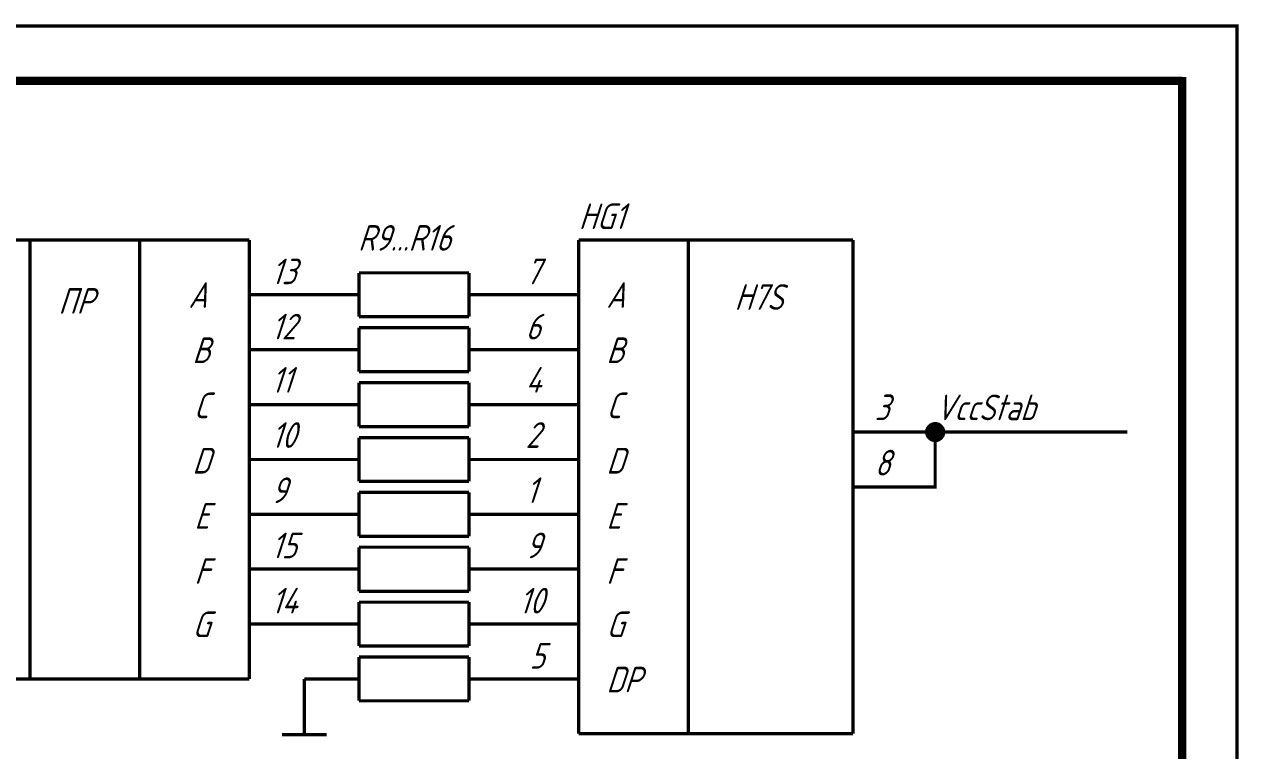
# Model space of a CAD drawing. Header units: millimetres. Extents: x 0 to 420, y 0 to 297.
# Drawn here: x 309.5 to 420.1, y 231 to 297.1 of the extents above; entities that cross this region are included whole.
import ezdxf

# ---------------------------------------------------------------- set-up
doc = ezdxf.new("R2010")
doc.units = ezdxf.units.MM
doc.layers.add('Sheet', color=255, linetype='Continuous')
doc.styles.add('GOST', font='', dxfattribs={"oblique": 18})
doc.styles.get('GOST').set_extended_font_data('GOST type A')

msp = doc.modelspace()

# ---------------------------------------------------------------- linework, layer by layer
at = {"layer": 'Sheet'}
for points, const_width in [([(0.04, 297), (419.98, 297), (419.98, 0), (0.04, 0), (0.04, 297)], 0.3), ([(0.04, 297), (0.04, 0), (419.98, 0), (419.98, 297), (0.04, 297), (0.04, 297)], 0.0991), ([(0.04, 297), (0.04, 0), (419.98, 0), (419.98, 297), (0.04, 297), (0.04, 297)], 0.0991)]:
    msp.add_lwpolyline(points, close=True, dxfattribs=dict(at, const_width=const_width))
for points, const_width in [([(20.05, 291.99), (414.97, 291.99)], 0.749), ([(414.97, 291.99), (414.97, 292.36), (414.97, 4.62)], 0.749), ([(299.99, 277.49), (321.98, 277.49)], 0.3), ([(309.99, 277.49), (309.99, 237.49)], 0.3), ([(319.99, 277.49), (319.99, 237.49)], 0.3), ([(321.98, 277.49), (329.99, 277.49)], 0.3), ([(329.99, 277.49), (329.99, 237.49)], 0.3), ([(359.98, 232.5), (359.98, 277.49)], 0.3), ([(359.98, 277.48), (369.99, 277.48)], 0.3), ([(369.99, 277.48), (369.99, 232.5)], 0.3), ([(369.99, 277.48), (384.97, 277.48)], 0.3), ([(384.97, 277.48), (384.97, 232.5)], 0.3), ([(339.98, 272.5), (339.98, 274.5)], 0.3), ([(339.98, 274.5), (349.99, 274.5)], 0.3), ([(349.99, 274.5), (349.99, 270.5)], 0.3), ([(329.99, 272.5), (334.99, 272.5)], 0.3), ([(339.98, 272.5), (334.99, 272.5)], 0.3), ([(339.98, 270.5), (339.98, 272.5)], 0.3), ([(349.99, 272.5), (354.98, 272.5)], 0.3), ([(359.98, 272.5), (354.98, 272.5)], 0.3), ([(349.99, 270.5), (339.98, 270.5)], 0.3), ([(339.98, 267.5), (339.98, 269.5)], 0.3), ([(339.98, 269.5), (349.99, 269.5)], 0.3), ([(349.99, 269.5), (349.99, 265.49)], 0.3), ([(329.99, 267.5), (334.99, 267.5)], 0.3), ([(339.98, 267.5), (334.99, 267.5)], 0.3), ([(339.98, 265.49), (339.98, 267.5)], 0.3), ([(349.99, 267.5), (354.98, 267.5)], 0.3), ([(359.98, 267.5), (354.98, 267.5)], 0.3), ([(349.99, 265.49), (339.98, 265.49)], 0.3), ([(339.98, 262.49), (339.98, 264.49)], 0.3), ([(339.98, 264.49), (349.99, 264.49)], 0.3), ([(349.99, 264.49), (349.99, 260.49)], 0.3), ([(329.99, 262.49), (334.99, 262.49)], 0.3), ([(339.98, 262.49), (334.99, 262.49)], 0.3), ([(339.98, 260.49), (339.98, 262.49)], 0.3), ([(349.99, 262.49), (354.98, 262.49)], 0.3), ([(359.98, 262.49), (354.98, 262.49)], 0.3), ([(349.99, 260.49), (339.98, 260.49)], 0.3), ([(384.97, 259.99), (389.98, 259.99)], 0.3), ([(389.98, 254.98), (392.47, 254.98), (392.47, 259.99)], 0.3), ([(389.98, 259.99), (392.47, 259.99), (409.99, 259.99)], 0.3), ([(391.71, 259.99), (391.71, 260.03), (391.71, 260.08), (391.71, 260.1), (391.73, 260.14), (391.73, 260.19), (391.75, 260.21), (391.75, 260.26), (391.77, 260.28), (391.77, 260.32), (391.8, 260.35), (391.82, 260.39), (391.84, 260.41), (391.86, 260.44), (391.89, 260.48), (391.91, 260.5), (391.93, 260.53), (391.95, 260.55), (392, 260.57), (392.02, 260.59), (392.04, 260.62), (392.09, 260.64), (392.11, 260.66), (392.16, 260.68), (392.18, 260.68), (392.22, 260.71), (392.25, 260.71), (392.29, 260.73), (392.31, 260.73), (392.36, 260.75), (392.4, 260.75), (392.43, 260.75), (392.47, 260.75)], 0.3), ([(391.71, 259.99), (391.71, 260.03), (391.71, 260.08), (391.71, 260.1), (391.73, 260.14), (391.73, 260.19), (391.75, 260.21), (391.75, 260.26), (391.77, 260.28), (391.77, 260.32), (391.8, 260.35), (391.82, 260.39), (391.84, 260.41), (391.86, 260.44), (391.89, 260.48), (391.91, 260.5), (391.93, 260.53), (391.95, 260.55), (392, 260.57), (392.02, 260.59), (392.04, 260.62), (392.09, 260.64), (392.11, 260.66), (392.16, 260.68), (392.18, 260.68), (392.22, 260.71), (392.25, 260.71), (392.29, 260.73), (392.31, 260.73), (392.36, 260.75), (392.4, 260.75), (392.43, 260.75), (392.47, 260.75)], 0.3), ([(391.71, 259.99), (391.71, 260.03), (391.71, 260.08), (391.71, 260.1), (391.73, 260.14), (391.73, 260.19), (391.75, 260.21), (391.75, 260.26), (391.77, 260.28), (391.77, 260.32), (391.8, 260.35), (391.82, 260.39), (391.84, 260.41), (391.86, 260.44), (391.89, 260.48), (391.91, 260.5), (391.93, 260.53), (391.95, 260.55), (392, 260.57), (392.02, 260.59), (392.04, 260.62), (392.09, 260.64), (392.11, 260.66), (392.16, 260.68), (392.18, 260.68), (392.22, 260.71), (392.25, 260.71), (392.29, 260.73), (392.31, 260.73), (392.36, 260.75), (392.4, 260.75), (392.43, 260.75), (392.47, 260.75)], 0.3), ([(391.71, 259.99), (391.71, 260.03), (391.71, 260.08), (391.71, 260.1), (391.73, 260.14), (391.73, 260.19), (391.75, 260.21), (391.75, 260.26), (391.77, 260.28), (391.77, 260.32), (391.8, 260.35), (391.82, 260.39), (391.84, 260.41), (391.86, 260.44), (391.89, 260.48), (391.91, 260.5), (391.93, 260.53), (391.95, 260.55), (392, 260.57), (392.02, 260.59), (392.04, 260.62), (392.09, 260.64), (392.11, 260.66), (392.16, 260.68), (392.18, 260.68), (392.22, 260.71), (392.25, 260.71), (392.29, 260.73), (392.31, 260.73), (392.36, 260.75), (392.4, 260.75), (392.43, 260.75), (392.47, 260.75)], 0.3), ([(392.47, 259.22), (392.43, 259.22), (392.4, 259.22), (392.36, 259.22), (392.31, 259.25), (392.29, 259.25), (392.25, 259.27), (392.22, 259.27), (392.18, 259.29), (392.16, 259.29), (392.11, 259.31), (392.09, 259.34), (392.04, 259.36), (392.02, 259.38), (392, 259.4), (391.95, 259.43), (391.93, 259.45), (391.91, 259.47), (391.89, 259.49), (391.86, 259.54), (391.84, 259.56), (391.82, 259.58), (391.8, 259.63), (391.77, 259.65), (391.77, 259.7), (391.75, 259.72), (391.75, 259.76), (391.73, 259.79), (391.73, 259.83), (391.71, 259.88), (391.71, 259.9), (391.71, 259.94), (391.71, 259.99)], 0.3), ([(391.71, 259.99), (391.71, 259.99)], 0.3), ([(392.47, 259.22), (392.43, 259.22), (392.4, 259.22), (392.36, 259.22), (392.31, 259.25), (392.29, 259.25), (392.25, 259.27), (392.22, 259.27), (392.18, 259.29), (392.16, 259.29), (392.11, 259.31), (392.09, 259.34), (392.04, 259.36), (392.02, 259.38), (392, 259.4), (391.95, 259.43), (391.93, 259.45), (391.91, 259.47), (391.89, 259.49), (391.86, 259.54), (391.84, 259.56), (391.82, 259.58), (391.8, 259.63), (391.77, 259.65), (391.77, 259.7), (391.75, 259.72), (391.75, 259.76), (391.73, 259.79), (391.73, 259.83), (391.71, 259.88), (391.71, 259.9), (391.71, 259.94), (391.71, 259.99)], 0.3), ([(391.71, 259.99), (391.71, 259.99)], 0.3), ([(392.47, 259.22), (392.43, 259.22), (392.4, 259.22), (392.36, 259.22), (392.31, 259.25), (392.29, 259.25), (392.25, 259.27), (392.22, 259.27), (392.18, 259.29), (392.16, 259.29), (392.11, 259.31), (392.09, 259.34), (392.04, 259.36), (392.02, 259.38), (392, 259.4), (391.95, 259.43), (391.93, 259.45), (391.91, 259.47), (391.89, 259.49), (391.86, 259.54), (391.84, 259.56), (391.82, 259.58), (391.8, 259.63), (391.77, 259.65), (391.77, 259.7), (391.75, 259.72), (391.75, 259.76), (391.73, 259.79), (391.73, 259.83), (391.71, 259.88), (391.71, 259.9), (391.71, 259.94), (391.71, 259.99)], 0.3), ([(391.71, 259.99), (391.71, 259.99)], 0.3), ([(392.47, 259.22), (392.43, 259.22), (392.4, 259.22), (392.36, 259.22), (392.31, 259.25), (392.29, 259.25), (392.25, 259.27), (392.22, 259.27), (392.18, 259.29), (392.16, 259.29), (392.11, 259.31), (392.09, 259.34), (392.04, 259.36), (392.02, 259.38), (392, 259.4), (391.95, 259.43), (391.93, 259.45), (391.91, 259.47), (391.89, 259.49), (391.86, 259.54), (391.84, 259.56), (391.82, 259.58), (391.8, 259.63), (391.77, 259.65), (391.77, 259.7), (391.75, 259.72), (391.75, 259.76), (391.73, 259.79), (391.73, 259.83), (391.71, 259.88), (391.71, 259.9), (391.71, 259.94), (391.71, 259.99)], 0.3), ([(391.71, 259.99), (391.71, 259.99)], 0.3), ([(391.71, 259.99), (391.71, 260.03), (391.71, 260.08), (391.71, 260.1), (391.73, 260.14), (391.73, 260.19), (391.75, 260.21), (391.75, 260.26), (391.77, 260.28), (391.77, 260.32), (391.8, 260.35), (391.82, 260.39), (391.84, 260.41), (391.86, 260.44), (391.89, 260.48), (391.91, 260.5), (391.93, 260.53), (391.95, 260.55), (392, 260.57), (392.02, 260.59), (392.04, 260.62), (392.09, 260.64), (392.11, 260.66), (392.16, 260.68), (392.18, 260.68), (392.22, 260.71), (392.25, 260.71), (392.29, 260.73), (392.31, 260.73), (392.36, 260.75), (392.4, 260.75), (392.43, 260.75), (392.47, 260.75)], 0.0991), ([(391.71, 259.99), (391.71, 260.03), (391.71, 260.08), (391.71, 260.1), (391.73, 260.14), (391.73, 260.19), (391.75, 260.21), (391.75, 260.26), (391.77, 260.28), (391.77, 260.32), (391.8, 260.35), (391.82, 260.39), (391.84, 260.41), (391.86, 260.44), (391.89, 260.48), (391.91, 260.5), (391.93, 260.53), (391.95, 260.55), (392, 260.57), (392.02, 260.59), (392.04, 260.62), (392.09, 260.64), (392.11, 260.66), (392.16, 260.68), (392.18, 260.68), (392.22, 260.71), (392.25, 260.71), (392.29, 260.73), (392.31, 260.73), (392.36, 260.75), (392.4, 260.75), (392.43, 260.75), (392.47, 260.75)], 0.0991), ([(391.71, 259.99), (391.71, 260.03), (391.71, 260.08), (391.71, 260.1), (391.73, 260.14), (391.73, 260.19), (391.75, 260.21), (391.75, 260.26), (391.77, 260.28), (391.77, 260.32), (391.8, 260.35), (391.82, 260.39), (391.84, 260.41), (391.86, 260.44), (391.89, 260.48), (391.91, 260.5), (391.93, 260.53), (391.95, 260.55), (392, 260.57), (392.02, 260.59), (392.04, 260.62), (392.09, 260.64), (392.11, 260.66), (392.16, 260.68), (392.18, 260.68), (392.22, 260.71), (392.25, 260.71), (392.29, 260.73), (392.31, 260.73), (392.36, 260.75), (392.4, 260.75), (392.43, 260.75), (392.47, 260.75)], 0.0991), ([(391.71, 259.99), (391.71, 260.03), (391.71, 260.08), (391.71, 260.1), (391.73, 260.14), (391.73, 260.19), (391.75, 260.21), (391.75, 260.26), (391.77, 260.28), (391.77, 260.32), (391.8, 260.35), (391.82, 260.39), (391.84, 260.41), (391.86, 260.44), (391.89, 260.48), (391.91, 260.5), (391.93, 260.53), (391.95, 260.55), (392, 260.57), (392.02, 260.59), (392.04, 260.62), (392.09, 260.64), (392.11, 260.66), (392.16, 260.68), (392.18, 260.68), (392.22, 260.71), (392.25, 260.71), (392.29, 260.73), (392.31, 260.73), (392.36, 260.75), (392.4, 260.75), (392.43, 260.75), (392.47, 260.75)], 0.0991), ([(392.47, 259.22), (392.43, 259.22), (392.4, 259.22), (392.36, 259.22), (392.31, 259.25), (392.29, 259.25), (392.25, 259.27), (392.22, 259.27), (392.18, 259.29), (392.16, 259.29), (392.11, 259.31), (392.09, 259.34), (392.04, 259.36), (392.02, 259.38), (392, 259.4), (391.95, 259.43), (391.93, 259.45), (391.91, 259.47), (391.89, 259.49), (391.86, 259.54), (391.84, 259.56), (391.82, 259.58), (391.8, 259.63), (391.77, 259.65), (391.77, 259.7), (391.75, 259.72), (391.75, 259.76), (391.73, 259.79), (391.73, 259.83), (391.71, 259.88), (391.71, 259.9), (391.71, 259.94), (391.71, 259.99)], 0.0991), ([(391.71, 259.99), (391.71, 259.99)], 0.0991), ([(392.47, 259.22), (392.43, 259.22), (392.4, 259.22), (392.36, 259.22), (392.31, 259.25), (392.29, 259.25), (392.25, 259.27), (392.22, 259.27), (392.18, 259.29), (392.16, 259.29), (392.11, 259.31), (392.09, 259.34), (392.04, 259.36), (392.02, 259.38), (392, 259.4), (391.95, 259.43), (391.93, 259.45), (391.91, 259.47), (391.89, 259.49), (391.86, 259.54), (391.84, 259.56), (391.82, 259.58), (391.8, 259.63), (391.77, 259.65), (391.77, 259.7), (391.75, 259.72), (391.75, 259.76), (391.73, 259.79), (391.73, 259.83), (391.71, 259.88), (391.71, 259.9), (391.71, 259.94), (391.71, 259.99)], 0.0991), ([(391.71, 259.99), (391.71, 259.99)], 0.0991), ([(392.47, 259.22), (392.43, 259.22), (392.4, 259.22), (392.36, 259.22), (392.31, 259.25), (392.29, 259.25), (392.25, 259.27), (392.22, 259.27), (392.18, 259.29), (392.16, 259.29), (392.11, 259.31), (392.09, 259.34), (392.04, 259.36), (392.02, 259.38), (392, 259.4), (391.95, 259.43), (391.93, 259.45), (391.91, 259.47), (391.89, 259.49), (391.86, 259.54), (391.84, 259.56), (391.82, 259.58), (391.8, 259.63), (391.77, 259.65), (391.77, 259.7), (391.75, 259.72), (391.75, 259.76), (391.73, 259.79), (391.73, 259.83), (391.71, 259.88), (391.71, 259.9), (391.71, 259.94), (391.71, 259.99)], 0.0991), ([(391.71, 259.99), (391.71, 259.99)], 0.0991), ([(392.47, 259.22), (392.43, 259.22), (392.4, 259.22), (392.36, 259.22), (392.31, 259.25), (392.29, 259.25), (392.25, 259.27), (392.22, 259.27), (392.18, 259.29), (392.16, 259.29), (392.11, 259.31), (392.09, 259.34), (392.04, 259.36), (392.02, 259.38), (392, 259.4), (391.95, 259.43), (391.93, 259.45), (391.91, 259.47), (391.89, 259.49), (391.86, 259.54), (391.84, 259.56), (391.82, 259.58), (391.8, 259.63), (391.77, 259.65), (391.77, 259.7), (391.75, 259.72), (391.75, 259.76), (391.73, 259.79), (391.73, 259.83), (391.71, 259.88), (391.71, 259.9), (391.71, 259.94), (391.71, 259.99)], 0.0991), ([(391.71, 259.99), (391.71, 259.99)], 0.0991), ([(392.47, 260.75), (392.47, 260.75)], 0.3), ([(392.47, 260.75), (392.51, 260.75), (392.56, 260.75), (392.58, 260.75), (392.63, 260.73), (392.67, 260.73), (392.69, 260.71), (392.74, 260.71), (392.76, 260.68), (392.81, 260.68), (392.83, 260.66), (392.87, 260.64), (392.9, 260.62), (392.92, 260.59), (392.96, 260.57), (392.99, 260.55), (393.01, 260.53), (393.03, 260.5), (393.05, 260.48), (393.08, 260.44), (393.1, 260.41), (393.12, 260.39), (393.14, 260.35), (393.17, 260.32), (393.17, 260.28), (393.19, 260.26), (393.19, 260.21), (393.21, 260.19), (393.21, 260.14), (393.23, 260.1), (393.23, 260.08), (393.23, 260.03), (393.23, 259.99)], 0.3), ([(392.47, 260.75), (392.47, 260.75)], 0.3), ([(392.47, 260.75), (392.51, 260.75), (392.56, 260.75), (392.58, 260.75), (392.63, 260.73), (392.67, 260.73), (392.69, 260.71), (392.74, 260.71), (392.76, 260.68), (392.81, 260.68), (392.83, 260.66), (392.87, 260.64), (392.9, 260.62), (392.92, 260.59), (392.96, 260.57), (392.99, 260.55), (393.01, 260.53), (393.03, 260.5), (393.05, 260.48), (393.08, 260.44), (393.1, 260.41), (393.12, 260.39), (393.14, 260.35), (393.17, 260.32), (393.17, 260.28), (393.19, 260.26), (393.19, 260.21), (393.21, 260.19), (393.21, 260.14), (393.23, 260.1), (393.23, 260.08), (393.23, 260.03), (393.23, 259.99)], 0.3), ([(392.47, 260.75), (392.47, 260.75)], 0.3), ([(392.47, 260.75), (392.51, 260.75), (392.56, 260.75), (392.58, 260.75), (392.63, 260.73), (392.67, 260.73), (392.69, 260.71), (392.74, 260.71), (392.76, 260.68), (392.81, 260.68), (392.83, 260.66), (392.87, 260.64), (392.9, 260.62), (392.92, 260.59), (392.96, 260.57), (392.99, 260.55), (393.01, 260.53), (393.03, 260.5), (393.05, 260.48), (393.08, 260.44), (393.1, 260.41), (393.12, 260.39), (393.14, 260.35), (393.17, 260.32), (393.17, 260.28), (393.19, 260.26), (393.19, 260.21), (393.21, 260.19), (393.21, 260.14), (393.23, 260.1), (393.23, 260.08), (393.23, 260.03), (393.23, 259.99)], 0.3), ([(392.47, 260.75), (392.47, 260.75)], 0.3), ([(392.47, 260.75), (392.51, 260.75), (392.56, 260.75), (392.58, 260.75), (392.63, 260.73), (392.67, 260.73), (392.69, 260.71), (392.74, 260.71), (392.76, 260.68), (392.81, 260.68), (392.83, 260.66), (392.87, 260.64), (392.9, 260.62), (392.92, 260.59), (392.96, 260.57), (392.99, 260.55), (393.01, 260.53), (393.03, 260.5), (393.05, 260.48), (393.08, 260.44), (393.1, 260.41), (393.12, 260.39), (393.14, 260.35), (393.17, 260.32), (393.17, 260.28), (393.19, 260.26), (393.19, 260.21), (393.21, 260.19), (393.21, 260.14), (393.23, 260.1), (393.23, 260.08), (393.23, 260.03), (393.23, 259.99)], 0.3), ([(393.23, 259.99), (393.23, 259.94), (393.23, 259.9), (393.23, 259.88), (393.21, 259.83), (393.21, 259.79), (393.19, 259.76), (393.19, 259.72), (393.17, 259.7), (393.17, 259.65), (393.14, 259.63), (393.12, 259.58), (393.1, 259.56), (393.08, 259.54), (393.05, 259.49), (393.03, 259.47), (393.01, 259.45), (392.99, 259.43), (392.96, 259.4), (392.92, 259.38), (392.9, 259.36), (392.87, 259.34), (392.83, 259.31), (392.81, 259.29), (392.76, 259.29), (392.74, 259.27), (392.69, 259.27), (392.67, 259.25), (392.63, 259.25), (392.58, 259.22), (392.56, 259.22), (392.51, 259.22), (392.47, 259.22)], 0.3), ([(393.23, 259.99), (393.23, 259.94), (393.23, 259.9), (393.23, 259.88), (393.21, 259.83), (393.21, 259.79), (393.19, 259.76), (393.19, 259.72), (393.17, 259.7), (393.17, 259.65), (393.14, 259.63), (393.12, 259.58), (393.1, 259.56), (393.08, 259.54), (393.05, 259.49), (393.03, 259.47), (393.01, 259.45), (392.99, 259.43), (392.96, 259.4), (392.92, 259.38), (392.9, 259.36), (392.87, 259.34), (392.83, 259.31), (392.81, 259.29), (392.76, 259.29), (392.74, 259.27), (392.69, 259.27), (392.67, 259.25), (392.63, 259.25), (392.58, 259.22), (392.56, 259.22), (392.51, 259.22), (392.47, 259.22)], 0.3), ([(393.23, 259.99), (393.23, 259.94), (393.23, 259.9), (393.23, 259.88), (393.21, 259.83), (393.21, 259.79), (393.19, 259.76), (393.19, 259.72), (393.17, 259.7), (393.17, 259.65), (393.14, 259.63), (393.12, 259.58), (393.1, 259.56), (393.08, 259.54), (393.05, 259.49), (393.03, 259.47), (393.01, 259.45), (392.99, 259.43), (392.96, 259.4), (392.92, 259.38), (392.9, 259.36), (392.87, 259.34), (392.83, 259.31), (392.81, 259.29), (392.76, 259.29), (392.74, 259.27), (392.69, 259.27), (392.67, 259.25), (392.63, 259.25), (392.58, 259.22), (392.56, 259.22), (392.51, 259.22), (392.47, 259.22)], 0.3), ([(393.23, 259.99), (393.23, 259.94), (393.23, 259.9), (393.23, 259.88), (393.21, 259.83), (393.21, 259.79), (393.19, 259.76), (393.19, 259.72), (393.17, 259.7), (393.17, 259.65), (393.14, 259.63), (393.12, 259.58), (393.1, 259.56), (393.08, 259.54), (393.05, 259.49), (393.03, 259.47), (393.01, 259.45), (392.99, 259.43), (392.96, 259.4), (392.92, 259.38), (392.9, 259.36), (392.87, 259.34), (392.83, 259.31), (392.81, 259.29), (392.76, 259.29), (392.74, 259.27), (392.69, 259.27), (392.67, 259.25), (392.63, 259.25), (392.58, 259.22), (392.56, 259.22), (392.51, 259.22), (392.47, 259.22)], 0.3), ([(392.47, 260.75), (392.47, 260.75)], 0.0991), ([(392.47, 260.75), (392.51, 260.75), (392.56, 260.75), (392.58, 260.75), (392.63, 260.73), (392.67, 260.73), (392.69, 260.71), (392.74, 260.71), (392.76, 260.68), (392.81, 260.68), (392.83, 260.66), (392.87, 260.64), (392.9, 260.62), (392.92, 260.59), (392.96, 260.57), (392.99, 260.55), (393.01, 260.53), (393.03, 260.5), (393.05, 260.48), (393.08, 260.44), (393.1, 260.41), (393.12, 260.39), (393.14, 260.35), (393.17, 260.32), (393.17, 260.28), (393.19, 260.26), (393.19, 260.21), (393.21, 260.19), (393.21, 260.14), (393.23, 260.1), (393.23, 260.08), (393.23, 260.03), (393.23, 259.99)], 0.0991), ([(392.47, 260.75), (392.47, 260.75)], 0.0991), ([(392.47, 260.75), (392.51, 260.75), (392.56, 260.75), (392.58, 260.75), (392.63, 260.73), (392.67, 260.73), (392.69, 260.71), (392.74, 260.71), (392.76, 260.68), (392.81, 260.68), (392.83, 260.66), (392.87, 260.64), (392.9, 260.62), (392.92, 260.59), (392.96, 260.57), (392.99, 260.55), (393.01, 260.53), (393.03, 260.5), (393.05, 260.48), (393.08, 260.44), (393.1, 260.41), (393.12, 260.39), (393.14, 260.35), (393.17, 260.32), (393.17, 260.28), (393.19, 260.26), (393.19, 260.21), (393.21, 260.19), (393.21, 260.14), (393.23, 260.1), (393.23, 260.08), (393.23, 260.03), (393.23, 259.99)], 0.0991), ([(392.47, 260.75), (392.47, 260.75)], 0.0991), ([(392.47, 260.75), (392.51, 260.75), (392.56, 260.75), (392.58, 260.75), (392.63, 260.73), (392.67, 260.73), (392.69, 260.71), (392.74, 260.71), (392.76, 260.68), (392.81, 260.68), (392.83, 260.66), (392.87, 260.64), (392.9, 260.62), (392.92, 260.59), (392.96, 260.57), (392.99, 260.55), (393.01, 260.53), (393.03, 260.5), (393.05, 260.48), (393.08, 260.44), (393.1, 260.41), (393.12, 260.39), (393.14, 260.35), (393.17, 260.32), (393.17, 260.28), (393.19, 260.26), (393.19, 260.21), (393.21, 260.19), (393.21, 260.14), (393.23, 260.1), (393.23, 260.08), (393.23, 260.03), (393.23, 259.99)], 0.0991), ([(392.47, 260.75), (392.47, 260.75)], 0.0991), ([(392.47, 260.75), (392.51, 260.75), (392.56, 260.75), (392.58, 260.75), (392.63, 260.73), (392.67, 260.73), (392.69, 260.71), (392.74, 260.71), (392.76, 260.68), (392.81, 260.68), (392.83, 260.66), (392.87, 260.64), (392.9, 260.62), (392.92, 260.59), (392.96, 260.57), (392.99, 260.55), (393.01, 260.53), (393.03, 260.5), (393.05, 260.48), (393.08, 260.44), (393.1, 260.41), (393.12, 260.39), (393.14, 260.35), (393.17, 260.32), (393.17, 260.28), (393.19, 260.26), (393.19, 260.21), (393.21, 260.19), (393.21, 260.14), (393.23, 260.1), (393.23, 260.08), (393.23, 260.03), (393.23, 259.99)], 0.0991), ([(393.23, 259.99), (393.23, 259.94), (393.23, 259.9), (393.23, 259.88), (393.21, 259.83), (393.21, 259.79), (393.19, 259.76), (393.19, 259.72), (393.17, 259.7), (393.17, 259.65), (393.14, 259.63), (393.12, 259.58), (393.1, 259.56), (393.08, 259.54), (393.05, 259.49), (393.03, 259.47), (393.01, 259.45), (392.99, 259.43), (392.96, 259.4), (392.92, 259.38), (392.9, 259.36), (392.87, 259.34), (392.83, 259.31), (392.81, 259.29), (392.76, 259.29), (392.74, 259.27), (392.69, 259.27), (392.67, 259.25), (392.63, 259.25), (392.58, 259.22), (392.56, 259.22), (392.51, 259.22), (392.47, 259.22)], 0.0991), ([(393.23, 259.99), (393.23, 259.94), (393.23, 259.9), (393.23, 259.88), (393.21, 259.83), (393.21, 259.79), (393.19, 259.76), (393.19, 259.72), (393.17, 259.7), (393.17, 259.65), (393.14, 259.63), (393.12, 259.58), (393.1, 259.56), (393.08, 259.54), (393.05, 259.49), (393.03, 259.47), (393.01, 259.45), (392.99, 259.43), (392.96, 259.4), (392.92, 259.38), (392.9, 259.36), (392.87, 259.34), (392.83, 259.31), (392.81, 259.29), (392.76, 259.29), (392.74, 259.27), (392.69, 259.27), (392.67, 259.25), (392.63, 259.25), (392.58, 259.22), (392.56, 259.22), (392.51, 259.22), (392.47, 259.22)], 0.0991), ([(393.23, 259.99), (393.23, 259.94), (393.23, 259.9), (393.23, 259.88), (393.21, 259.83), (393.21, 259.79), (393.19, 259.76), (393.19, 259.72), (393.17, 259.7), (393.17, 259.65), (393.14, 259.63), (393.12, 259.58), (393.1, 259.56), (393.08, 259.54), (393.05, 259.49), (393.03, 259.47), (393.01, 259.45), (392.99, 259.43), (392.96, 259.4), (392.92, 259.38), (392.9, 259.36), (392.87, 259.34), (392.83, 259.31), (392.81, 259.29), (392.76, 259.29), (392.74, 259.27), (392.69, 259.27), (392.67, 259.25), (392.63, 259.25), (392.58, 259.22), (392.56, 259.22), (392.51, 259.22), (392.47, 259.22)], 0.0991), ([(393.23, 259.99), (393.23, 259.94), (393.23, 259.9), (393.23, 259.88), (393.21, 259.83), (393.21, 259.79), (393.19, 259.76), (393.19, 259.72), (393.17, 259.7), (393.17, 259.65), (393.14, 259.63), (393.12, 259.58), (393.1, 259.56), (393.08, 259.54), (393.05, 259.49), (393.03, 259.47), (393.01, 259.45), (392.99, 259.43), (392.96, 259.4), (392.92, 259.38), (392.9, 259.36), (392.87, 259.34), (392.83, 259.31), (392.81, 259.29), (392.76, 259.29), (392.74, 259.27), (392.69, 259.27), (392.67, 259.25), (392.63, 259.25), (392.58, 259.22), (392.56, 259.22), (392.51, 259.22), (392.47, 259.22)], 0.0991), ([(393.23, 259.99), (393.23, 259.99), (393.23, 259.99), (393.23, 259.99), (393.23, 259.99), (393.23, 259.99), (393.23, 259.99), (393.23, 259.99), (393.23, 259.99), (393.23, 259.99), (393.23, 259.99), (393.23, 259.99), (393.23, 259.99), (393.23, 259.99), (393.23, 259.99), (393.23, 259.99), (393.23, 259.99), (393.23, 259.99), (393.23, 259.99), (393.23, 259.99), (393.23, 259.99), (393.23, 259.99), (393.23, 259.99), (393.23, 259.99), (393.23, 259.99), (393.23, 259.99), (393.23, 259.99), (393.23, 259.99), (393.23, 259.99), (393.23, 259.99), (393.23, 259.99), (393.23, 259.99), (393.23, 259.99)], 0.3), ([(393.23, 259.99), (393.23, 259.99)], 0.3), ([(393.23, 259.99), (393.23, 259.99), (393.23, 259.99), (393.23, 259.99), (393.23, 259.99), (393.23, 259.99), (393.23, 259.99), (393.23, 259.99), (393.23, 259.99), (393.23, 259.99), (393.23, 259.99), (393.23, 259.99), (393.23, 259.99), (393.23, 259.99), (393.23, 259.99), (393.23, 259.99), (393.23, 259.99), (393.23, 259.99), (393.23, 259.99), (393.23, 259.99), (393.23, 259.99), (393.23, 259.99), (393.23, 259.99), (393.23, 259.99), (393.23, 259.99), (393.23, 259.99), (393.23, 259.99), (393.23, 259.99), (393.23, 259.99), (393.23, 259.99), (393.23, 259.99), (393.23, 259.99), (393.23, 259.99)], 0.3), ([(393.23, 259.99), (393.23, 259.99)], 0.3), ([(393.23, 259.99), (393.23, 259.99), (393.23, 259.99), (393.23, 259.99), (393.23, 259.99), (393.23, 259.99), (393.23, 259.99), (393.23, 259.99), (393.23, 259.99), (393.23, 259.99), (393.23, 259.99), (393.23, 259.99), (393.23, 259.99), (393.23, 259.99), (393.23, 259.99), (393.23, 259.99), (393.23, 259.99), (393.23, 259.99), (393.23, 259.99), (393.23, 259.99), (393.23, 259.99), (393.23, 259.99), (393.23, 259.99), (393.23, 259.99), (393.23, 259.99), (393.23, 259.99), (393.23, 259.99), (393.23, 259.99), (393.23, 259.99), (393.23, 259.99), (393.23, 259.99), (393.23, 259.99), (393.23, 259.99)], 0.3), ([(393.23, 259.99), (393.23, 259.99)], 0.3), ([(393.23, 259.99), (393.23, 259.99), (393.23, 259.99), (393.23, 259.99), (393.23, 259.99), (393.23, 259.99), (393.23, 259.99), (393.23, 259.99), (393.23, 259.99), (393.23, 259.99), (393.23, 259.99), (393.23, 259.99), (393.23, 259.99), (393.23, 259.99), (393.23, 259.99), (393.23, 259.99), (393.23, 259.99), (393.23, 259.99), (393.23, 259.99), (393.23, 259.99), (393.23, 259.99), (393.23, 259.99), (393.23, 259.99), (393.23, 259.99), (393.23, 259.99), (393.23, 259.99), (393.23, 259.99), (393.23, 259.99), (393.23, 259.99), (393.23, 259.99), (393.23, 259.99), (393.23, 259.99), (393.23, 259.99)], 0.3), ([(393.23, 259.99), (393.23, 259.99)], 0.3), ([(393.23, 259.99), (393.23, 259.99), (393.23, 259.99), (393.23, 259.99), (393.23, 259.99), (393.23, 259.99), (393.23, 259.99), (393.23, 259.99), (393.23, 259.99), (393.23, 259.99), (393.23, 259.99), (393.23, 259.99), (393.23, 259.99), (393.23, 259.99), (393.23, 259.99), (393.23, 259.99), (393.23, 259.99), (393.23, 259.99), (393.23, 259.99), (393.23, 259.99), (393.23, 259.99), (393.23, 259.99), (393.23, 259.99), (393.23, 259.99), (393.23, 259.99), (393.23, 259.99), (393.23, 259.99), (393.23, 259.99), (393.23, 259.99), (393.23, 259.99), (393.23, 259.99), (393.23, 259.99), (393.23, 259.99)], 0.0991), ([(393.23, 259.99), (393.23, 259.99)], 0.0991), ([(393.23, 259.99), (393.23, 259.99), (393.23, 259.99), (393.23, 259.99), (393.23, 259.99), (393.23, 259.99), (393.23, 259.99), (393.23, 259.99), (393.23, 259.99), (393.23, 259.99), (393.23, 259.99), (393.23, 259.99), (393.23, 259.99), (393.23, 259.99), (393.23, 259.99), (393.23, 259.99), (393.23, 259.99), (393.23, 259.99), (393.23, 259.99), (393.23, 259.99), (393.23, 259.99), (393.23, 259.99), (393.23, 259.99), (393.23, 259.99), (393.23, 259.99), (393.23, 259.99), (393.23, 259.99), (393.23, 259.99), (393.23, 259.99), (393.23, 259.99), (393.23, 259.99), (393.23, 259.99), (393.23, 259.99)], 0.0991), ([(393.23, 259.99), (393.23, 259.99)], 0.0991), ([(393.23, 259.99), (393.23, 259.99), (393.23, 259.99), (393.23, 259.99), (393.23, 259.99), (393.23, 259.99), (393.23, 259.99), (393.23, 259.99), (393.23, 259.99), (393.23, 259.99), (393.23, 259.99), (393.23, 259.99), (393.23, 259.99), (393.23, 259.99), (393.23, 259.99), (393.23, 259.99), (393.23, 259.99), (393.23, 259.99), (393.23, 259.99), (393.23, 259.99), (393.23, 259.99), (393.23, 259.99), (393.23, 259.99), (393.23, 259.99), (393.23, 259.99), (393.23, 259.99), (393.23, 259.99), (393.23, 259.99), (393.23, 259.99), (393.23, 259.99), (393.23, 259.99), (393.23, 259.99), (393.23, 259.99)], 0.0991), ([(393.23, 259.99), (393.23, 259.99)], 0.0991), ([(393.23, 259.99), (393.23, 259.99), (393.23, 259.99), (393.23, 259.99), (393.23, 259.99), (393.23, 259.99), (393.23, 259.99), (393.23, 259.99), (393.23, 259.99), (393.23, 259.99), (393.23, 259.99), (393.23, 259.99), (393.23, 259.99), (393.23, 259.99), (393.23, 259.99), (393.23, 259.99), (393.23, 259.99), (393.23, 259.99), (393.23, 259.99), (393.23, 259.99), (393.23, 259.99), (393.23, 259.99), (393.23, 259.99), (393.23, 259.99), (393.23, 259.99), (393.23, 259.99), (393.23, 259.99), (393.23, 259.99), (393.23, 259.99), (393.23, 259.99), (393.23, 259.99), (393.23, 259.99), (393.23, 259.99)], 0.0991), ([(393.23, 259.99), (393.23, 259.99)], 0.0991), ([(339.98, 257.49), (339.98, 259.49)], 0.3), ([(339.98, 259.49), (349.99, 259.49)], 0.3), ([(349.99, 259.49), (349.99, 255.5)], 0.3), ([(329.99, 257.49), (334.99, 257.49)], 0.3), ([(339.98, 257.49), (334.99, 257.49)], 0.3), ([(339.98, 255.5), (339.98, 257.49)], 0.3), ([(349.99, 257.49), (354.98, 257.49)], 0.3), ([(359.98, 257.49), (354.98, 257.49)], 0.3), ([(349.99, 255.5), (339.98, 255.5)], 0.3), ([(339.98, 252.5), (339.98, 254.5)], 0.3), ([(339.98, 254.5), (349.99, 254.5)], 0.3), ([(349.99, 254.5), (349.99, 250.5)], 0.3), ([(384.97, 254.98), (389.98, 254.98)], 0.3), ([(329.99, 252.5), (334.99, 252.5)], 0.3), ([(339.98, 252.5), (334.99, 252.5)], 0.3), ([(339.98, 250.5), (339.98, 252.5)], 0.3), ([(349.99, 252.5), (354.98, 252.5)], 0.3), ([(359.98, 252.5), (354.98, 252.5)], 0.3), ([(349.99, 250.5), (339.98, 250.5)], 0.3), ([(339.98, 247.5), (339.98, 249.5)], 0.3), ([(339.98, 249.5), (349.99, 249.5)], 0.3), ([(349.99, 249.5), (349.99, 245.49)], 0.3), ([(329.99, 247.5), (334.99, 247.5)], 0.3), ([(339.98, 247.5), (334.99, 247.5)], 0.3), ([(339.98, 245.49), (339.98, 247.5)], 0.3), ([(349.99, 247.5), (354.98, 247.5)], 0.3), ([(359.98, 247.5), (354.98, 247.5)], 0.3), ([(349.99, 245.49), (339.98, 245.49)], 0.3), ([(339.98, 242.49), (339.98, 244.49)], 0.3), ([(339.98, 244.49), (349.99, 244.49)], 0.3), ([(349.99, 244.49), (349.99, 240.49)], 0.3), ([(329.99, 242.49), (334.99, 242.49)], 0.3), ([(339.98, 242.49), (334.99, 242.49)], 0.3), ([(339.98, 240.49), (339.98, 242.49)], 0.3), ([(349.99, 242.49), (354.98, 242.49)], 0.3), ([(359.98, 242.49), (354.98, 242.49)], 0.3), ([(349.99, 240.49), (339.98, 240.49)], 0.3), ([(339.98, 237.49), (339.98, 239.49)], 0.3), ([(339.98, 239.49), (349.99, 239.49)], 0.3), ([(349.99, 239.49), (349.99, 235.5)], 0.3), ([(299.99, 237.49), (321.98, 237.49)], 0.3), ([(329.99, 237.49), (321.98, 237.49)], 0.3), ([(339.98, 237.49), (334.99, 237.49)], 0.3), ([(334.99, 237.49), (334.99, 232.42)], 0.3), ([(339.98, 235.5), (339.98, 237.49)], 0.3), ([(349.99, 237.49), (354.98, 237.49)], 0.3), ([(359.98, 237.49), (354.98, 237.49)], 0.3), ([(349.99, 235.5), (339.98, 235.5)], 0.3), ([(332.95, 232.42), (337.02, 232.42)], 0.3), ([(369.99, 232.5), (359.98, 232.5)], 0.3), ([(384.97, 232.5), (369.99, 232.5)], 0.3)]:
    msp.add_lwpolyline(points, dxfattribs=dict(at, const_width=const_width))
at = {"layer": 'Sheet', "const_width": 0.762}
msp.add_lwpolyline([(392.12, 260, 1), (392.88, 260, 1)], format="xyb", close=True, dxfattribs=at)

# ---------------------------------------------------------------- texts
at = {"layer": 'Sheet', "style": 'GOST', "oblique": 18}
for s, height, p in [('HG1', 2.336, (360, 278.49)), ('R9...R16', 2.336, (339.88, 276.52)), ('13', 2.336, (331.98, 273.46)), ('7', 2.34, (355.15, 273.46)), ('А', 2.34, (324.43, 271.31)), ('A', 2.34, (362.51, 271.31)), ('H7S', 2.336, (374.19, 271.13)), ('ПР', 2.336, (312.57, 270.77)), ('12', 2.336, (331.98, 268.43)), ('6', 2.34, (355.15, 268.43)), ('B', 2.34, (324.79, 266.28)), ('B', 2.34, (362.51, 266.28)), ('11', 2.336, (331.98, 263.58)), ('4', 2.34, (355.15, 263.58)), ('С', 2.34, (324.97, 261.25)), ('C', 2.34, (362.51, 261.25)), ('3', 2.34, (386.95, 261.07)), ('VccStab', 2.336, (392.51, 261.07)), ('10', 2.336, (331.98, 258.55)), ('2', 2.34, (355.15, 258.55)), ('D', 2.34, (324.79, 256.21)), ('D', 2.34, (362.51, 256.21)), ('8', 2.34, (386.95, 256.03)), ('9', 2.34, (331.98, 253.52)), ('1', 2.34, (355.19, 253.52)), ('E', 2.34, (324.97, 251.18)), ('E', 2.34, (362.51, 251.18)), ('15', 2.336, (331.98, 248.49)), ('9', 2.34, (355.15, 248.49)), ('F', 2.34, (324.97, 246.15)), ('F', 2.34, (362.51, 246.15)), ('14', 2.336, (331.98, 243.46)), ('10', 2.336, (354.56, 243.46)), ('G', 2.34, (324.79, 241.3)), ('G', 2.34, (362.51, 241.3)), ('5', 2.34, (355.51, 238.43)), ('DP', 2.336, (362.51, 236.27))]:
    msp.add_text(s, height=height, dxfattribs=at).set_placement(p)

doc.saveas('drawing.dxf')
